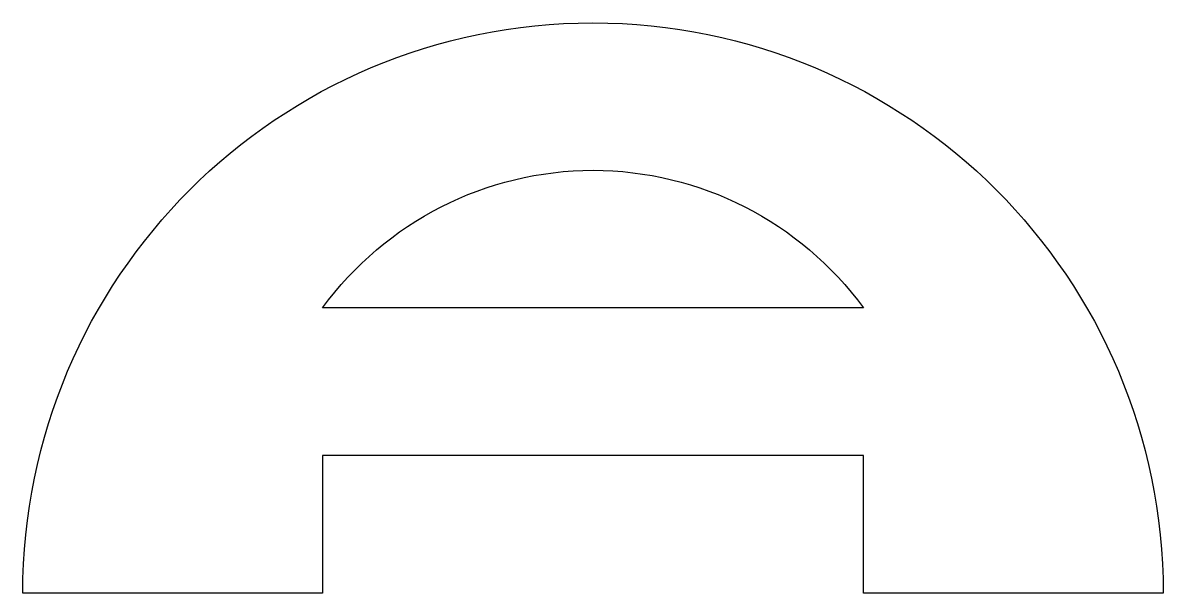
# Model space of a CAD drawing. Header units: inches. Extents: x -0.58 to 0.58, y 0 to 0.58.
import ezdxf

# ---------------------------------------------------------------- set-up
doc = ezdxf.new("R2010")
doc.units = ezdxf.units.IN
doc.layers.get('0').update_dxf_attribs({"linetype": 'CONTINUOUS'})

msp = doc.modelspace()

# ---------------------------------------------------------------- linework, layer by layer
for points in [[(0.58, 0), (0.275, 0), (0.275, 0.14), (-0.275, 0.14), (-0.275, 0), (-0.58, 0, -1)], [(-0.275, 0.29, -0.509091), (0.275, 0.29)]]:
    msp.add_lwpolyline(points, format="xyb", close=True)

doc.saveas('drawing.dxf')
